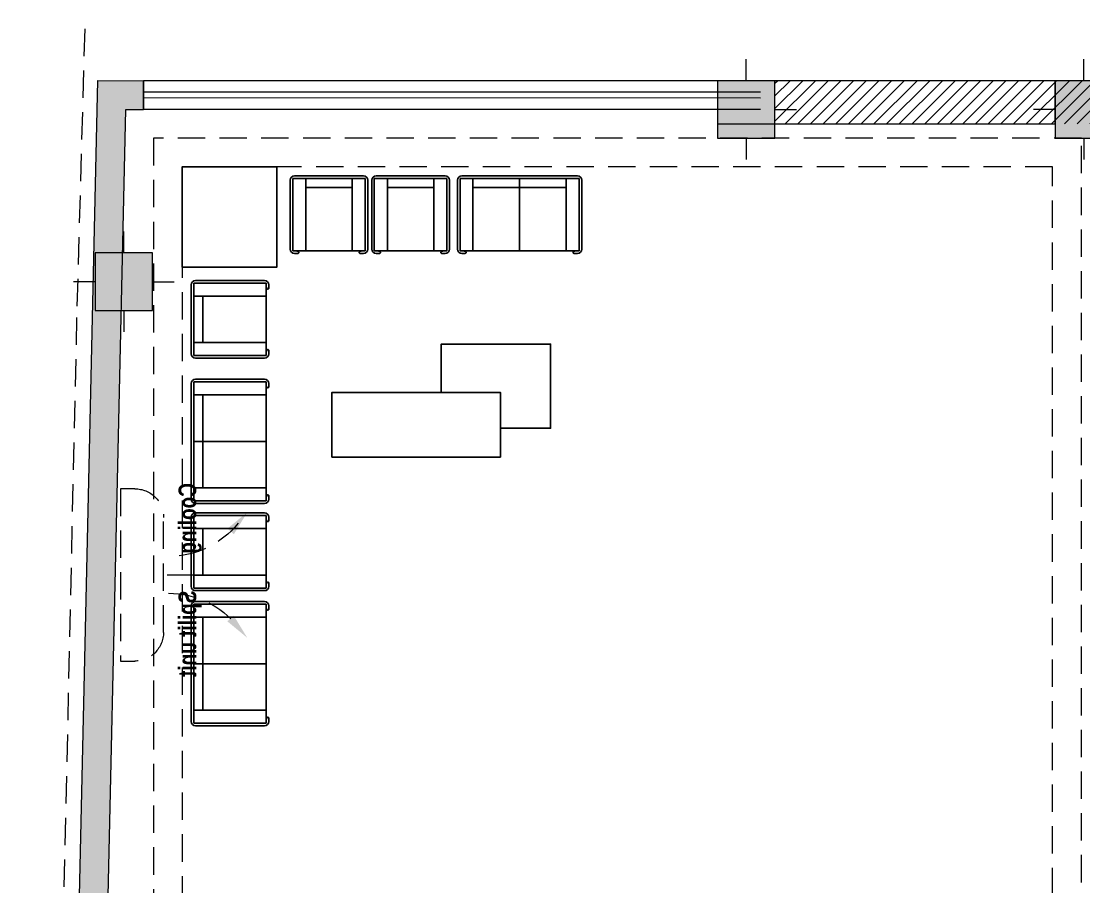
# Model space of a CAD drawing. Header units: inches. Extents: x 70 to 1974, y -315 to 363.
# Drawn here: x 1173.82 to 1181.22, y 198.14 to 204.17 of the extents above; entities that cross this region are included whole.
import ezdxf

# ---------------------------------------------------------------- set-up
doc = ezdxf.new("R2010")
doc.units = ezdxf.units.IN
doc.header["$MEASUREMENT"] = 0
doc.linetypes.add('DASHDOT', pattern=[1, 0.5, -0.25, 0, -0.25])
doc.linetypes.add('DASHED2', pattern=[9.525, 6.35, -3.175])
doc.layers.add('AX', color=7, linetype='Continuous', lineweight=18, true_color=0xb7ad8f)
doc.layers.add('elev', color=8, linetype='Continuous')
doc.layers.add('LNS', color=55, linetype='Continuous')
for name, color, linetype, lineweight in [('Furniture Movable', 8, 'Continuous', 9), ('hidden line', 252, 'Continuous', 5), ('LAYER1', 8, 'Continuous', 9)]:
    doc.layers.add(name, color=color, linetype=linetype, lineweight=lineweight)
doc.styles.add('Italic', font='italic.shx', dxfattribs={"height": 0.7})
pattern_1 = [(0, (1000000, 1000000), (0, 1000000), [1e-05, -1000000])]

# ---------------------------------------------------------------- blocks, each defined once
blk = doc.blocks.new('PL_SOFA_CORBUSIER_DOUBLE')
at = {"linetype": 'Continuous'}
h = blk.add_hatch(dxfattribs=at)
h.set_pattern_fill('EMPTY_FILL', color=0, scale=1000000.0, style=0)
h.set_pattern_definition(pattern_1)
h.paths.add_polyline_path([(-0.006, 0.016), (0.004, 0.012), (0.007, 0.01), (0.01, 0.007), (0.012, 0.004), (0.012, 0), (0.012, -0.004), (0.01, -0.007), (0.007, -0.01), (0.004, -0.012), (0, -0.013), (-0.038, -0.013), (-0.057, -0.009), (-0.073, 0.002), (-0.084, 0.018), (-0.088, 0.037), (-0.088, 0.838), (-0.084, 0.857), (-0.073, 0.873), (-0.057, 0.884), (-0.038, 0.888), (1.302, 0.888), (1.322, 0.884), (1.338, 0.873), (1.349, 0.857), (1.352, 0.838), (1.352, 0.037), (1.349, 0.018), (1.338, 0.002), (1.322, -0.009), (1.302, -0.013), (1.265, -0.013), (1.261, -0.012), (1.258, -0.01), (1.255, -0.007), (1.253, -0.004), (1.252, 0), (1.253, 0.004), (1.255, 0.007), (1.258, 0.01), (1.259, 0.011), (1.27, 0.015)], flags=0)
at = {"color": 0, "linetype": 'ByBlock'}
for p, q in [((-0.084, 0.857), (-0.073, 0.873)), ((-0.073, 0.873), (-0.057, 0.884)), ((-0.057, 0.884), (-0.038, 0.888)), ((-0.038, 0.888), (1.302, 0.888)), ((1.302, 0.888), (1.322, 0.884)), ((1.322, 0.884), (1.338, 0.873)), ((1.338, 0.873), (1.349, 0.857)), ((-0.088, 0.037), (-0.088, 0.838)), ((-0.088, 0.838), (-0.084, 0.857)), ((0.092, 0.858), (-0.057, 0.858)), ((-0.057, 0.858), (-0.057, 0.017)), ((0.092, 0.017), (0.092, 0.858)), ((0.092, 0.858), (0.098, 0.858)), ((1.172, 0.753), (0.092, 0.753)), ((1.167, 0.858), (0.098, 0.858)), ((0.632, 0.017), (0.632, 0.858)), ((1.167, 0.858), (1.172, 0.858)), ((1.322, 0.858), (1.172, 0.858)), ((1.172, 0.858), (1.172, 0.017)), ((1.322, 0.017), (1.322, 0.858)), ((1.349, 0.857), (1.352, 0.838)), ((1.352, 0.838), (1.352, 0.037)), ((-0.084, 0.018), (-0.088, 0.037)), ((-0.073, 0.002), (-0.084, 0.018)), ((-0.057, -0.009), (-0.073, 0.002)), ((-0.057, 0.017), (0.092, 0.017)), ((0.004, 0.012), (-0.006, 0.016)), ((0.007, 0.01), (0.004, 0.012)), ((0.01, 0.007), (0.007, 0.01)), ((0.012, 0.004), (0.01, 0.007)), ((0.012, 0), (0.012, 0.004)), ((0.012, -0.004), (0.012, 0)), ((0.098, 0.017), (0.092, 0.017)), ((0.098, 0.017), (1.167, 0.017)), ((1.172, 0.017), (1.167, 0.017)), ((1.172, 0.017), (1.322, 0.017)), ((1.252, 0), (1.253, 0.004)), ((1.253, -0.004), (1.252, 0)), ((1.253, 0.004), (1.255, 0.007)), ((1.255, 0.007), (1.258, 0.01)), ((1.258, 0.01), (1.261, 0.012)), ((1.259, 0.011), (1.27, 0.015)), ((1.338, 0.002), (1.322, -0.009)), ((1.349, 0.018), (1.338, 0.002)), ((1.352, 0.037), (1.349, 0.018)), ((-0.038, -0.013), (-0.057, -0.009)), ((0, -0.013), (-0.038, -0.013)), ((0, -0.013), (0.004, -0.012)), ((0.004, -0.012), (0.007, -0.01)), ((0.007, -0.01), (0.01, -0.007)), ((0.01, -0.007), (0.012, -0.004)), ((1.255, -0.007), (1.253, -0.004)), ((1.258, -0.01), (1.255, -0.007)), ((1.261, -0.012), (1.258, -0.01)), ((1.265, -0.013), (1.261, -0.012)), ((1.302, -0.013), (1.265, -0.013)), ((1.322, -0.009), (1.302, -0.013))]:
    blk.add_line(p, q, dxfattribs=at)
blk = doc.blocks.new('PL_SOFA_CORBUSIER')
at = {"linetype": 'Continuous'}
h = blk.add_hatch(dxfattribs=at)
h.set_pattern_fill('EMPTY_FILL', color=0, scale=1000000.0, style=0)
h.set_pattern_definition(pattern_1)
h.paths.add_polyline_path([(-0.006, 0.016), (0.004, 0.012), (0.007, 0.01), (0.01, 0.007), (0.012, 0.004), (0.012, 0), (0.012, -0.004), (0.01, -0.007), (0.007, -0.01), (0.004, -0.012), (0, -0.013), (-0.038, -0.013), (-0.057, -0.009), (-0.073, 0.002), (-0.084, 0.018), (-0.088, 0.037), (-0.088, 0.838), (-0.084, 0.857), (-0.073, 0.873), (-0.057, 0.884), (-0.038, 0.888), (0.762, 0.888), (0.782, 0.884), (0.798, 0.873), (0.809, 0.857), (0.812, 0.838), (0.812, 0.037), (0.809, 0.018), (0.798, 0.002), (0.782, -0.009), (0.762, -0.013), (0.725, -0.013), (0.721, -0.012), (0.718, -0.01), (0.715, -0.007), (0.713, -0.004), (0.712, 0), (0.713, 0.004), (0.715, 0.007), (0.718, 0.01), (0.719, 0.011), (0.73, 0.015)], flags=0)
at = {"color": 0, "linetype": 'ByBlock'}
for p, q in [((-0.084, 0.857), (-0.073, 0.873)), ((-0.073, 0.873), (-0.057, 0.884)), ((-0.057, 0.884), (-0.038, 0.888)), ((-0.038, 0.888), (0.762, 0.888)), ((0.762, 0.888), (0.782, 0.884)), ((0.782, 0.884), (0.798, 0.873)), ((0.798, 0.873), (0.809, 0.857)), ((-0.088, 0.037), (-0.088, 0.838)), ((-0.088, 0.838), (-0.084, 0.857)), ((0.092, 0.858), (-0.057, 0.858)), ((-0.057, 0.858), (-0.057, 0.017)), ((0.092, 0.017), (0.092, 0.858)), ((0.092, 0.858), (0.098, 0.858)), ((0.627, 0.858), (0.098, 0.858)), ((0.627, 0.753), (0.098, 0.753)), ((0.627, 0.858), (0.632, 0.858)), ((0.783, 0.858), (0.632, 0.858)), ((0.632, 0.858), (0.632, 0.017)), ((0.783, 0.017), (0.783, 0.858)), ((0.809, 0.857), (0.812, 0.838)), ((0.812, 0.838), (0.812, 0.037)), ((-0.084, 0.018), (-0.088, 0.037)), ((-0.073, 0.002), (-0.084, 0.018)), ((-0.057, -0.009), (-0.073, 0.002)), ((-0.057, 0.017), (0.092, 0.017)), ((0.004, 0.012), (-0.006, 0.016)), ((0.007, 0.01), (0.004, 0.012)), ((0.01, 0.007), (0.007, 0.01)), ((0.012, 0.004), (0.01, 0.007)), ((0.012, 0), (0.012, 0.004)), ((0.098, 0.017), (0.092, 0.017)), ((0.098, 0.017), (0.627, 0.017)), ((0.632, 0.017), (0.627, 0.017)), ((0.632, 0.017), (0.783, 0.017)), ((0.712, 0), (0.713, 0.004)), ((0.713, 0.004), (0.715, 0.007)), ((0.715, 0.007), (0.718, 0.01)), ((0.718, 0.01), (0.721, 0.012)), ((0.719, 0.011), (0.73, 0.015)), ((0.798, 0.002), (0.782, -0.009)), ((0.809, 0.018), (0.798, 0.002)), ((0.812, 0.037), (0.809, 0.018)), ((-0.038, -0.013), (-0.057, -0.009)), ((0, -0.013), (-0.038, -0.013)), ((0, -0.013), (0.004, -0.012)), ((0.004, -0.012), (0.007, -0.01)), ((0.007, -0.01), (0.01, -0.007)), ((0.01, -0.007), (0.012, -0.004)), ((0.012, -0.004), (0.012, 0)), ((0.713, -0.004), (0.712, 0)), ((0.715, -0.007), (0.713, -0.004)), ((0.718, -0.01), (0.715, -0.007)), ((0.721, -0.012), (0.718, -0.01)), ((0.725, -0.013), (0.721, -0.012)), ((0.762, -0.013), (0.725, -0.013)), ((0.782, -0.009), (0.762, -0.013))]:
    blk.add_line(p, q, dxfattribs=at)
blk = doc.blocks.new('sp')
at = {"layer": 'LAYER1', "color": 150, "linetype": 'DASHED2', "ltscale": 0.03}
blk.add_line((30.2461, 9.7596), (30.2469, 9.2059), dxfattribs=at)
blk.add_lwpolyline([(29.646, 10.0837), (30.846, 10.0855), (30.8462, 9.9855, -0.414214), (30.6465, 9.7852), (29.8465, 9.784, -0.414214), (29.6462, 9.9837)], format="xyb", close=True, dxfattribs=at)
for centre, start, end in [((29.5017, 9.7471), 308.56909, 0.24647), ((30.9896, 9.7493), 179.92092, 231.5983)]:
    blk.add_arc(centre, 0.616, start, end, dxfattribs=at)
for points in [[(29.9626, 9.2949), (29.9237, 9.3398), (29.8085, 9.2007)], [(30.5302, 9.2957), (30.5689, 9.3407), (30.6845, 9.2019)]]:
    blk.add_solid(points, dxfattribs=at)
at = {"layer": 'LNS', "color": 150, "ltscale": 0.02, "insert": (29.6066, 9.6803), "char_height": 0.123148, "width": 1.627686, "attachment_point": 1, "style": 'Italic'}
blk.add_mtext('\\pt0.2463;{\\fImpact|b0|i0|c0|p34;Cooling       Spilit unit}', dxfattribs=at)
blk = doc.blocks.new('AAAA')
at = {"layer": 'AX'}
h = blk.add_hatch(color=256, dxfattribs=at)
h.dxf.hatch_style = 1
h.paths.add_polyline_path([(0.7004, 0.6232), (0.3004, 0.6232), (0.3004, 0.2232), (0.7004, 0.2232)])
at = {"layer": 'AX', "linetype": 'DASHDOT'}
for p, q in [((0.5004, 0.6232), (0.5004, 0.7732)), ((0.3004, 0.4232), (0.1504, 0.4232)), ((0.7004, 0.4232), (0.8504, 0.4232)), ((0.5004, 0.2232), (0.5004, 0.0732))]:
    blk.add_line(p, q, dxfattribs=at)
at = {"layer": 'AX'}
blk.add_lwpolyline([(0.3004, 0.2232), (0.7004, 0.2232), (0.7004, 0.6232), (0.3004, 0.6232)], close=True, dxfattribs=at)
blk = doc.blocks.new('s3')
at = {"layer": 'AX', "linetype": 'Continuous'}
h = blk.add_hatch(dxfattribs=at)
h.set_pattern_fill('ANSI31', color=256, scale=0.5)
h.set_pattern_definition([(45, (-0.3, 0), (-0.044194174, 0.044194174), [])])
h.paths.add_polyline_path([(238.7229, 29.0762), (236.842, 29.0762), (236.842, 28.7762), (238.7229, 28.7762)])
h.paths.add_polyline_path([(236.842, 29.0762), (236.5207, 29.0762), (236.5207, 28.7762), (236.842, 28.7762)])
blk.add_lwpolyline([(238.4729, 29.0762), (236.1207, 29.0762), (236.1207, 28.7762), (238.4729, 28.7762)], close=True, dxfattribs=at)
for p in [(235.8203, 28.453), (238.1725, 28.453), (231.4878, 27.253)]:
    blk.add_blockref('AAAA', p, dxfattribs=at)

msp = doc.modelspace()

# ---------------------------------------------------------------- hatches: boundary and pattern name
h = msp.add_hatch(color=156)
h.dxf.hatch_style = 1
h.paths.add_polyline_path([(1181.60131, 203.7501), (1181.23167, 203.75014), (1181.23163, 203.55014), (1181.60125, 203.5501)])
h.paths.add_polyline_path([(1181.94845, 202.54906), (1181.39837, 202.54926), (1181.39837, 202.34926), (1181.94837, 202.34906)])
h.paths.add_polyline_path([(1174.66816, 203.75091), (1174.34978, 203.75138), (1173.99177, 187.68959), (1174.19172, 187.68513), (1174.39278, 196.70571), (1179.19841, 196.70571, -0.1483315), (1179.69841, 196.55404), (1179.69841, 195.40571), (1177.59841, 195.40571), (1177.59841, 195.90571), (1177.49841, 195.90571), (1177.49841, 195.30571), (1178.29841, 195.30571), (1178.29841, 193.70571), (1177.49841, 193.70571), (1177.49841, 193.40571), (1177.59841, 193.40571), (1177.59841, 193.60571), (1179.29841, 193.60571), (1179.29841, 193.70571), (1178.39841, 193.70571), (1178.39841, 195.30571), (1180.09841, 195.30571), (1180.09841, 193.60571), (1180.19841, 193.60571), (1180.19841, 195.80571, 0.4142136), (1179.19841, 196.80571), (1174.39501, 196.80571), (1174.54537, 203.55132), (1174.66816, 203.55091)])
h.paths.add_polyline_path([(1179.79841, 196.28417), (1179.96069, 196.28417, -0.1410533), (1180.09841, 195.80571), (1180.09841, 195.40571), (1179.79841, 195.40571)], flags=16)
h.paths.add_polyline_path([(1184.53319, 203.74813), (1184.33319, 203.74819), (1184.33319, 202.54819), (1182.97054, 202.54869), (1182.97054, 202.34869), (1184.19838, 202.34824), (1184.19839, 200.77581), (1183.69838, 200.77581), (1183.69839, 199.65661), (1184.19839, 199.65661), (1184.19841, 195.82157), (1181.39841, 195.82157), (1181.39841, 193.92157), (1181.49841, 193.92157), (1181.49841, 195.72157), (1182.69841, 195.72157), (1182.69841, 194.02157), (1182.29841, 194.02157), (1182.29841, 193.92157), (1182.99048, 193.92157), (1182.99048, 193.82157), (1183.43761, 193.82157), (1184.39841, 193.82157), (1184.39841, 194.02157), (1183.09841, 194.02157), (1183.09841, 195.72157), (1184.29841, 195.72157), (1184.29841, 194.82157), (1184.39841, 194.82157), (1184.39838, 202.34817), (1184.53319, 202.34812)])
h.paths.add_polyline_path([(1184.19839, 200.271), (1183.79838, 200.271), (1183.79838, 200.67581), (1184.19839, 200.67581)], flags=16)
h.paths.add_polyline_path([(1184.19839, 200.171), (1184.19839, 199.75661), (1183.79839, 199.75661), (1183.79838, 200.171)], flags=16)
h.paths.add_polyline_path([(1182.99841, 195.72157), (1182.99841, 194.02157), (1182.79841, 194.02157), (1182.79841, 195.72157)], flags=16)
h.paths.add_polyline_path([(1188.84747, 202.54594), (1188.24483, 202.54594), (1188.24483, 202.34667), (1188.76459, 202.3465), (1188.76515, 202.34594), (1191.92448, 199.21483), (1191.83765, 193.70571), (1191.04288, 193.70571), (1191.04287, 193.70226), (1190.46389, 193.70398), (1189.8849, 193.70571), (1189.49841, 193.70571), (1189.49841, 194.20571), (1188.89841, 194.20571), (1188.89841, 193.70571), (1188.89841, 193.60571), (1191.83607, 193.60571), (1191.73415, 187.13888), (1191.93407, 187.13224), (1192.1258, 199.2969)])
h.paths.add_polyline_path([(1188.99841, 194.10571), (1189.39841, 194.10571), (1189.39841, 193.70571), (1188.99841, 193.70571)], flags=16)
h.paths.add_polyline_path([(1176.09694, 191.60571, -0.4142136), (1176.79694, 192.30571), (1177.69841, 192.30571), (1177.69841, 191.70571), (1177.79841, 191.70571), (1177.79841, 192.40571), (1176.79694, 192.40571, 0.4142136), (1175.99694, 191.60571), (1175.99694, 191.39003), (1175.89694, 191.39003), (1175.89694, 187.63826), (1176.84767, 187.60885), (1176.84767, 187.80894), (1176.09694, 187.83217)])
h.paths.add_polyline_path([(1178.89841, 187.74859), (1178.89841, 192.32157), (1178.79841, 192.32157), (1178.79841, 187.74859), (1178.04767, 187.77182), (1178.04767, 187.57172), (1178.89841, 187.54849)])
h.paths.add_polyline_path([(1182.02841, 187.65931), (1182.02841, 190.60929), (1183.89841, 190.60929), (1183.89841, 190.96543), (1183.69841, 190.96543), (1183.69841, 190.80929), (1182.02841, 190.80929), (1182.02841, 192.22157), (1183.69841, 192.22157), (1183.69841, 192.06543), (1183.89841, 192.06543), (1183.89841, 192.22157), (1183.99842, 192.22157), (1183.99842, 192.42157), (1181.82841, 192.42157), (1181.82841, 192.32157), (1179.89841, 192.32157), (1179.89841, 192.22157), (1181.82841, 192.22157), (1181.82841, 187.64959), (1179.99841, 187.71146), (1179.99841, 187.52901), (1184.79217, 187.36965), (1184.79217, 187.56976)])
h.paths.add_polyline_path([(1187.70217, 193.00571), (1185.99217, 193.00571), (1185.99217, 194.82157), (1187.60217, 194.82157), (1187.60217, 193.80571), (1187.70217, 193.80571), (1187.70217, 194.92157), (1185.59841, 194.92157), (1185.59841, 194.82157), (1185.89217, 194.82157), (1185.89217, 194.02165), (1185.59841, 194.02165), (1185.59841, 193.82165), (1185.79217, 193.82165), (1185.79217, 192.30571), (1185.79217, 191.50571), (1185.99217, 191.50571), (1185.99217, 187.32976), (1186.87108, 187.30054), (1186.87092, 187.49574), (1186.19217, 187.51674), (1186.19217, 192.4971), (1187.93683, 192.4971), (1187.93683, 192.5971), (1187.70217, 192.5971)])
h.paths.add_polyline_path([(1186.41836, 192.90571), (1187.60217, 192.90571), (1187.60217, 192.5971), (1186.41836, 192.5971)], flags=16)
h.paths.add_polyline_path([(1185.99217, 192.30571), (1185.99217, 191.60571), (1185.89217, 191.60571), (1185.89217, 192.30571)], flags=16)
h.paths.add_polyline_path([(1189.09841, 188.7186), (1188.99841, 188.7186), (1188.99841, 192.60571), (1188.89841, 192.60571), (1188.89841, 187.43302), (1188.07092, 187.45862), (1188.07099, 187.26066), (1189.09841, 187.22983)])
h.paths.add_polyline_path([(1189.50702, 200.1511), (1189.00702, 200.1511), (1189.00702, 199.1511), (1189.50702, 199.1511), (1189.50702, 199.9511)], flags=17)
h.paths.add_polyline_path([(1189.40702, 199.9511), (1189.40702, 199.2511), (1189.10702, 199.2511), (1189.10702, 199.9511)], flags=16)

# ---------------------------------------------------------------- linework, layer by layer
msp.add_line((1174.66816, 203.75091), (1174.66816, 203.55091))
at = {"layer": 'elev'}
for points in [[(1174.93698, 202.45248), (1175.59715, 202.45248), (1175.59715, 203.15014), (1174.93698, 203.15014)], [(1177.15342, 201.13019), (1177.15342, 201.57982), (1175.98031, 201.57982), (1175.98031, 201.13019)]]:
    msp.add_lwpolyline(points, close=True, dxfattribs=at)
msp.add_lwpolyline([(1177.15342, 201.33002), (1177.50285, 201.33002), (1177.50285, 201.91712), (1176.74158, 201.91712), (1176.74158, 201.57982)], dxfattribs=at)
at = {"layer": 'Furniture Movable', "color": 0}
for p, q in [((1173.99177, 187.68959), (1174.34978, 203.75138)), ((1174.34978, 203.75138), (1174.66816, 203.75091)), ((1174.39501, 196.80571), (1174.54537, 203.55132)), ((1174.54537, 203.55132), (1174.66816, 203.55091)), ((1174.54537, 203.55132), (1174.5454, 203.55129))]:
    msp.add_line(p, q, dxfattribs=at)
at = {"layer": 'hidden line', "color": 251, "linetype": 'DASHED2', "ltscale": 0.03, "true_color": 0x636466}
msp.add_lwpolyline([(1173.90716, 184.79525), (1184.62308, 184.52711), (1191.97466, 184.49491), (1192.19765, 198.64355), (1192.21526, 199.76046), (1191.46243, 238.62692), (1193.36015, 238.70254), (1193.0955, 249.15004), (1183.00033, 249.46262), (1181.74407, 219.47823), (1175.3774, 218.82596), (1175.57303, 215.53176), (1174.57743, 215.43804), (1174.20289, 202.10177), (1173.81719, 184.7975)], dxfattribs=at)
at = {"layer": 'hidden line', "linetype": 'DASHED2', "ltscale": 0.03}
for points in [[(1181.19855, 203.35014), (1174.73698, 203.35014), (1174.73698, 197.00571), (1181.19855, 197.00571)], [(1180.99855, 203.15014), (1174.93698, 203.15014), (1174.93698, 197.20571), (1180.99855, 197.20571)]]:
    msp.add_lwpolyline(points, close=True, dxfattribs=at)
at = {"layer": 'LAYER1', "color": 156}
for p, q in [((1178.96403, 203.75118), (1174.66816, 203.75128)), ((1178.96403, 203.67061), (1174.66816, 203.67112)), ((1178.96403, 203.63061), (1174.66816, 203.63112)), ((1178.96403, 203.55061), (1174.66816, 203.55112))]:
    msp.add_line(p, q, dxfattribs=at)

# ---------------------------------------------------------------- block references
msp.add_blockref('s3', (942.54335, 174.6751))
at = {"xscale": -1, "rotation": 90.0000000107845}
msp.add_blockref('sp', (1184.59277, 230.5551), dxfattribs=at)
at = {"layer": 'elev', "extrusion": (0, 0, -1), "xscale": 0.60078065106336, "yscale": 0.60078065106336, "zscale": -0.60078065106336}
for name, p in [('PL_SOFA_CORBUSIER', (-1176.17742, 202.55501)), ('PL_SOFA_CORBUSIER', (-1176.746, 202.55501)), ('PL_SOFA_CORBUSIER_DOUBLE', (-1177.66671, 202.55501))]:
    msp.add_blockref(name, p, dxfattribs=at)
at = {"layer": 'elev', "extrusion": (0, 0, -1), "xscale": 0.60078065106336, "yscale": 0.60078065106336, "zscale": -0.60078065106336, "rotation": 270}
for p in [(-1175.53377, 202.30651), (-1175.53377, 200.68745)]:
    msp.add_blockref('PL_SOFA_CORBUSIER', p, dxfattribs=at)
at = {"layer": 'elev', "xscale": 0.60078065106336, "yscale": 0.60078065106336, "zscale": 0.60078065106336, "rotation": 89.99999999999999}
for p in [(1175.53377, 200.8593), (1175.53377, 199.31075)]:
    msp.add_blockref('PL_SOFA_CORBUSIER_DOUBLE', p, dxfattribs=at)

doc.saveas('drawing.dxf')
